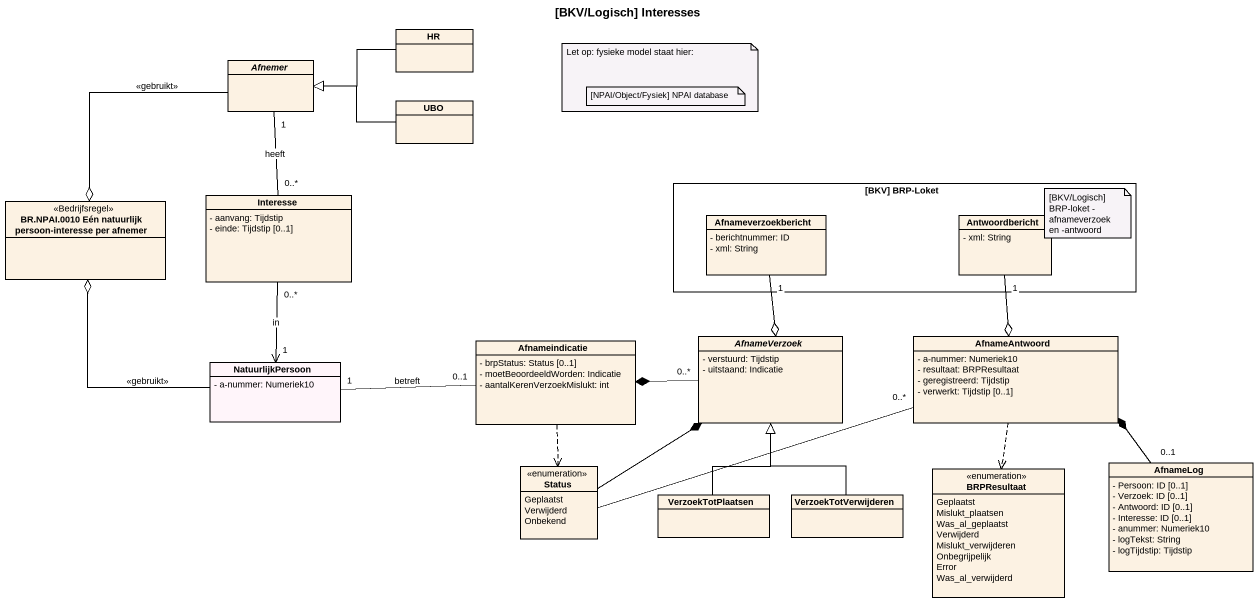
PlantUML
@startuml
title [BKV/Logisch] Interesses
hide circle
hide empty members
skinparam classAttributeIconSize 0
abstract class Afnemer
class HR
class UBO
rectangle "[BKV] BRP-Loket" as BKV_BRP_Loket {
  class Afnameverzoekbericht {
    - berichtnummer: ID
    - xml: String
  }
  class Antwoordbericht {
    - xml: String
  }
}
class "BR.NPAI.0010 Eén natuurlijk persoon-interesse per afnemer" as BR_NPAI_0010_Eén_natuurlijk <<Bedrijfsregel>>
class Interesse {
  - aanvang: Tijdstip
  - einde: Tijdstip [0..1]
}
abstract class AfnameVerzoek {
  - verstuurd: Tijdstip
  - uitstaand: Indicatie
}
class AfnameAntwoord {
  - a-nummer: Numeriek10
  - resultaat: BRPResultaat
  - geregistreerd: Tijdstip
  - verwerkt: Tijdstip [0..1]
}
class NatuurlijkPersoon #FFF5FA {
  - a-nummer: Numeriek10
}
class Afnameindicatie {
  - brpStatus: Status [0..1]
  - moetBeoordeeldWorden: Indicatie
  - aantalKerenVerzoekMislukt: int
}
enum Status {
  Geplaatst
  Verwijderd
  Onbekend
}
enum BRPResultaat {
  Geplaatst
  Mislukt_plaatsen
  Was_al_geplaatst
  Verwijderd
  Mislukt_verwijderen
  Onbegrijpelijk
  Error
  Was_al_verwijderd
}
class AfnameLog {
  - Persoon: ID [0..1]
  - Verzoek: ID [0..1]
  - Antwoord: ID [0..1]
  - Interesse: ID [0..1]
  - anummer: Numeriek10
  - logTekst: String
  - logTijdstip: Tijdstip
}
class VerzoekTotPlaatsen
class VerzoekTotVerwijderen
Afnemer --o BR_NPAI_0010_Eén_natuurlijk : <<gebruikt>>
Afnemer "1" -- "0..*" Interesse : heeft
HR -left-|> Afnemer
UBO -left-|> Afnemer
Interesse "0..*" --> "1" NatuurlijkPersoon : in
Afnameverzoekbericht "1" --o AfnameVerzoek
Antwoordbericht "1" --o AfnameAntwoord
AfnameVerzoek "0..*" -left-* Afnameindicatie
AfnameAntwoord "0..*" -left-* AfnameVerzoek
AfnameAntwoord ..> BRPResultaat
NatuurlijkPersoon -up-o BR_NPAI_0010_Eén_natuurlijk : <<gebruikt>>
Afnameindicatie "0..1" -left- "1" NatuurlijkPersoon : betreft
Afnameindicatie ..> Status
AfnameLog "0..1" -up-* AfnameAntwoord
VerzoekTotPlaatsen -up-|> AfnameVerzoek
VerzoekTotVerwijderen -up-|> AfnameVerzoek
note as N1
  Let op: fysieke model staat hier:
end note
note as N2
  [NPAI/Object/Fysiek] NPAI database
end note
note as N3
  [BKV/Logisch] BRP-loket - afnameverzoek en -antwoord
end note
@enduml
